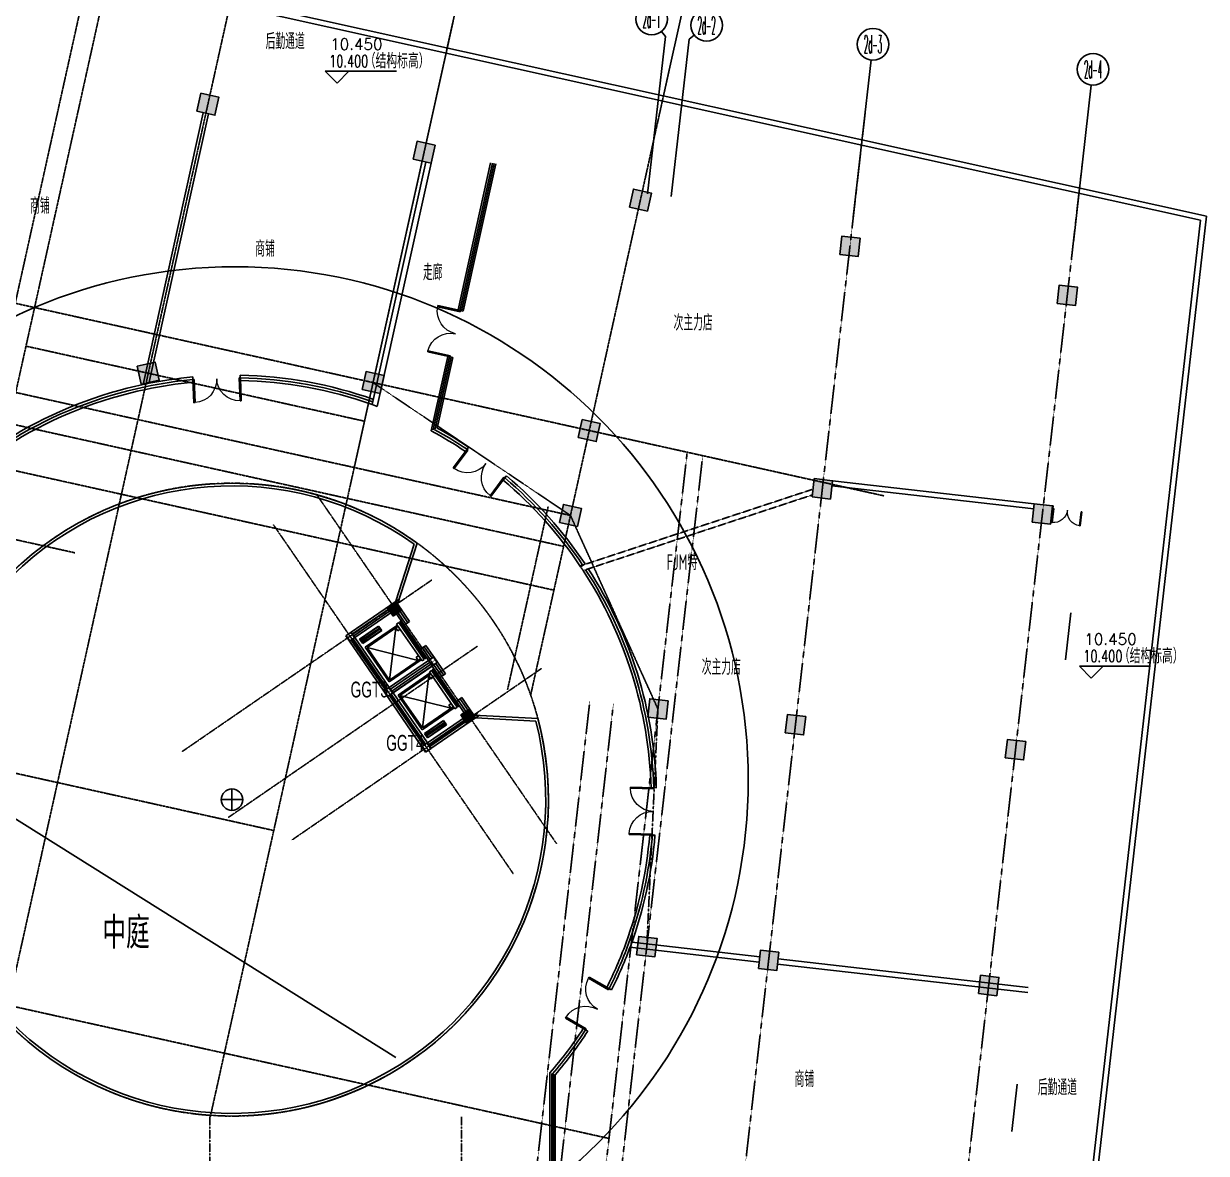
# Model space of a CAD drawing. Header units: metres. Extents: x -605703 to 859526, y 36355 to 746455.
# Drawn here: x -338070 to -293215, y 666634 to 709477 of the extents above; entities that cross this region are included whole.
import ezdxf
from ezdxf.enums import TextEntityAlignment as Align

# ---------------------------------------------------------------- set-up
doc = ezdxf.new("R2010")
doc.units = ezdxf.units.M
doc.linetypes.add('CENTER2', pattern=[2.541, 1.587, -0.318, 0.318, -0.318])
doc.linetypes.add('DASH', pattern=[0.35, 0.25, -0.1])
for name, color, linetype in [('11', 7, 'Continuous'), ('ACS-JZ', 1, 'Continuous'), ('AXIS', 3, 'Continuous'), ('AXIS_TEXT', 7, 'Continuous'), ('cci-line', 134, 'Continuous'), ('COLUMN', 2, 'Continuous'), ('COLUMN1', 2, 'Continuous'), ('DIM_ELEV', 3, 'Continuous'), ('DOTE', 251, 'CENTER2'), ('J-TEXT', 7, 'Continuous'), ('j-WINDOW_TEXT', 7, 'Continuous'), ('j-防火卷帘', 66, 'Continuous'), ('PUB_HATCH', 8, 'Continuous'), ('PUB_TEXT', 7, 'Continuous'), ('STAIR', 3, 'Continuous'), ('WALL', 2, 'Continuous'), ('WINDOW', 4, 'Continuous'), ('栏杆', 6, 'Continuous')]:
    doc.layers.add(name, color=color, linetype=linetype)
doc.styles.add('_TCH_AXIS', font='COMPLEX', dxfattribs={"bigfont": 'GBCBIG'})
doc.styles.add('_TCH_DIM', font='simplex_.ttf', dxfattribs={"bigfont": 'GBCBIG'})
doc.styles.add('COMPLEX', font='COMPLEX')
doc.styles.add('HZ', font='rs', dxfattribs={"width": 0.8, "bigfont": 'hztxt'})
doc.styles.add('mobin', font='ros.shx', dxfattribs={"width": 0.55, "bigfont": 'hzdf2.shx'})
doc.styles.add('探索者', font='tssdeng.shx', dxfattribs={"width": 0.65, "bigfont": 'tssdchn.shx'})

# ---------------------------------------------------------------- blocks, each defined once
blk = doc.blocks.new('M_S11NCU')
for points in [[(0.5, 0.5), (0.5, 0.3), (-0.5, 0.5), (0.04, 0.3)], [(-0.5, 0.5), (0.04, 0.3), (-0.5, 0.3)], [(0.04, 0.3), (0.04, -0.3), (-0.04, 0.3), (-0.04, -0.3)], [(0.5, -0.3), (0.5, -0.5), (0.04, -0.3), (-0.5, -0.5)], [(0.04, -0.3), (-0.5, -0.5), (-0.04, -0.3), (-0.5, -0.3)]]:
    blk.add_solid(points)
blk = doc.blocks.new('M3N5GN42')
at = {"layer": 'STAIR'}
for p, q in [((325, 2400), (325, 100)), ((1250, 2400), (325, 2400)), ((1250, 2317), (575, 2317)), ((1250, 2150), (1250, 2400)), ((3125, 2400), (2350, 2400)), ((2350, 2150), (2350, 2400)), ((2875, 2317), (2350, 2317)), ((2875, 2400), (2875, 100)), ((2875, 2400), (3650, 2400)), ((3125, 2400), (3125, 100)), ((3125, 2317), (3650, 2317)), ((3650, 2150), (3650, 2400)), ((4750, 2150), (4750, 2400)), ((4750, 2400), (5675, 2400)), ((4750, 2317), (5425, 2317)), ((5675, 2400), (5675, 100)), ((408, 2150), (408, 350)), ((492, 2150), (492, 350)), ((1250, 2233), (575, 2233)), ((2875, 2150), (575, 2150)), ((575, 2150), (575, 350)), ((1050, 2068), (1050, 2125)), ((2750, 2125), (1050, 2125)), ((2750, 2068), (1050, 2068)), ((1050, 1943), (1050, 2043)), ((2750, 2043), (1050, 2043)), ((2750, 1943), (1050, 1943)), ((2649, 515), (1150, 1838)), ((1150, 515), (2650, 1838)), ((1150, 1838), (1292, 1838)), ((1292, 1943), (1292, 1838)), ((2875, 2233), (2350, 2233)), ((2507, 1943), (2507, 1838)), ((2507, 1838), (2650, 1838)), ((2750, 2125), (2750, 2068)), ((2750, 1943), (2750, 2043)), ((2875, 2150), (2875, 350)), ((2958, 2150), (2958, 350)), ((2958, 2150), (2958, 350)), ((3042, 2150), (3042, 350)), ((3042, 2150), (3042, 350)), ((3125, 2233), (3650, 2233)), ((3125, 2150), (5425, 2150)), ((3125, 2150), (3125, 350)), ((3250, 2125), (3250, 2068)), ((3250, 2125), (4950, 2125)), ((3250, 2068), (4950, 2068)), ((3250, 1943), (3250, 2043)), ((3250, 2043), (4950, 2043)), ((3250, 1943), (4950, 1943)), ((4850, 515), (3350, 1838)), ((3493, 1838), (3350, 1838)), ((3351, 515), (4850, 1838)), ((3493, 1943), (3493, 1838)), ((4708, 1943), (4708, 1838)), ((4850, 1838), (4708, 1838)), ((4750, 2233), (5425, 2233)), ((4950, 2068), (4950, 2125)), ((4950, 1943), (4950, 2043)), ((5425, 2150), (5425, 350)), ((5508, 2150), (5508, 350)), ((5592, 2150), (5592, 350)), ((725, 465), (725, 1339)), ((725, 1339), (932, 1339)), ((740, 482), (740, 1322)), ((806, 1322), (740, 1322)), ((806, 1322), (806, 482)), ((851, 1322), (851, 482)), ((917, 1322), (851, 1322)), ((917, 482), (917, 1322)), ((932, 465), (932, 1339)), ((5068, 465), (5068, 1339)), ((5275, 1339), (5068, 1339)), ((5083, 482), (5083, 1322)), ((5083, 1322), (5149, 1322)), ((5149, 1322), (5149, 482)), ((5194, 1322), (5194, 482)), ((5194, 1322), (5260, 1322)), ((5260, 482), (5260, 1322)), ((5275, 465), (5275, 1339)), ((932, 465), (725, 465)), ((806, 482), (740, 482)), ((917, 482), (851, 482)), ((5068, 465), (5275, 465)), ((5083, 482), (5149, 482)), ((5194, 482), (5260, 482)), ((3125, 100), (325, 100)), ((2875, 350), (575, 350)), ((2875, 267), (575, 267)), ((2875, 183), (575, 183)), ((5675, 100), (2875, 100)), ((5425, 350), (3125, 350)), ((5425, 267), (3125, 267)), ((5425, 183), (3125, 183))]:
    blk.add_line(p, q, dxfattribs=at)
at = {"layer": 'WALL'}
for p, q in [((325, 2149), (325, 2399)), ((325, 2399), (575, 2399)), ((575, 2149), (575, 2399)), ((2875, 2150), (2875, 2400)), ((3125, 2400), (2875, 2400)), ((2875, 2149), (2875, 2399)), ((2875, 2399), (3125, 2399)), ((3125, 2150), (3125, 2400)), ((3125, 2149), (3125, 2399)), ((5425, 2150), (5425, 2400)), ((5675, 2400), (5425, 2400)), ((5675, 2150), (5675, 2400)), ((575, 2149), (325, 2149)), ((2875, 2150), (3125, 2150)), ((3125, 2149), (2875, 2149)), ((5425, 2150), (5675, 2150)), ((575, 350), (325, 350)), ((325, 100), (325, 350)), ((575, 100), (325, 100)), ((575, 350), (575, 100)), ((2875, 350), (2875, 100)), ((2875, 350), (3125, 350)), ((3125, 350), (2875, 350)), ((3125, 350), (2875, 350)), ((2875, 100), (2875, 350)), ((2875, 100), (3125, 100)), ((3125, 100), (2875, 100)), ((3125, 100), (3125, 350)), ((3125, 350), (3125, 100)), ((5425, 350), (5425, 100)), ((5425, 350), (5675, 350)), ((5675, 350), (5425, 350)), ((5425, 100), (5675, 100)), ((5675, 100), (5675, 350))]:
    blk.add_line(p, q, dxfattribs=at)
at = {"layer": 'WINDOW', "ltscale": 3}
for p, q in [((1100, 1943), (1100, 465)), ((1100, 1943), (1100, 465)), ((1150, 1943), (1150, 515)), ((1150, 1943), (1150, 515)), ((2650, 1943), (2650, 515)), ((2650, 1943), (2650, 515)), ((2700, 1943), (2700, 465)), ((2700, 1943), (2700, 465)), ((3300, 1943), (3300, 465)), ((3300, 1943), (3300, 465)), ((3350, 1943), (3350, 515)), ((3350, 1943), (3350, 515)), ((4850, 1943), (4850, 515)), ((4850, 1943), (4850, 515)), ((4900, 1943), (4900, 465)), ((4900, 1943), (4900, 465)), ((1100, 465), (2700, 465)), ((1100, 465), (2700, 465)), ((1150, 515), (2650, 515)), ((1150, 515), (2650, 515)), ((4900, 465), (3300, 465)), ((4900, 465), (3300, 465)), ((4850, 515), (3350, 515)), ((4850, 515), (3350, 515))]:
    blk.add_line(p, q, dxfattribs=at)
at = {"layer": 'COLUMN1', "xscale": -250, "yscale": 250, "zscale": 250, "rotation": 180}
for p in [(450, 2275), (3000, 2275), (3000, 2275), (5550, 2275), (450, 225), (3000, 225), (3000, 225), (5550, 225)]:
    blk.add_blockref('M_S11NCU', p, dxfattribs=at)
blk = doc.blocks.new('_AXISO')
blk.add_circle((0, 0), 0.5)
at = {"layer": 'AXIS_TEXT', "style": 'COMPLEX', "width": 1.041667}
blk.add_attdef('A', text='', height=0.56, dxfattribs=at).set_placement((-0.25, -0.28), (0.25, -0.28), align=Align.FIT)
blk = doc.blocks.new('$DorLib2D$00000002')
at = {"color": 0}
for p, q in [((-0.5, 0), (-0.5, 0.4875)), ((-0.475, 0.4875), (-0.5, 0.4875)), ((-0.475, 0), (-0.475, 0.4875)), ((0.475, 0), (0.475, 0.4875)), ((0.475, 0.4875), (0.5, 0.4875)), ((0.5, 0), (0.5, 0.4875)), ((-0.5, 0), (-0.475, 0)), ((0.5, 0), (0.475, 0))]:
    blk.add_line(p, q, dxfattribs=at)
at = {"color": 0, "lineweight": 13}
for centre, start, end in [((-0.4875, 0), 0, 88.53072), ((0.4875, 0), 91.46928, 180)]:
    blk.add_arc(centre, 0.4875, start, end, dxfattribs=at)
blk = doc.blocks.new('_FZH')
blk.add_lwpolyline([(-0.5, -0.5), (0.5, -0.5), (0.5, 0.5), (-0.5, 0.5)], close=True)
at = {"layer": 'PUB_HATCH'}
blk.add_solid([(-0.5, -0.5), (0.5, -0.5), (-0.5, 0.5), (0.5, 0.5)], dxfattribs=at)

msp = doc.modelspace()

# ---------------------------------------------------------------- linework, layer by layer
at = {"ltscale": 4, "extrusion": (-1.1827e-23, -1.32164e-09, 1), "elevation": 0}
msp.add_lwpolyline([(-323959, 670269), (-339343, 679917), (-340476, 685996)], dxfattribs=at)
at = {"layer": '11', "ltscale": 4, "extrusion": (-1.1827e-23, -1.32164e-09, 1)}
for p, q in [((-330169, 680457, 0), (-330169, 679640, 0)), ((-330577, 680048, 0), (-329760, 680048, 0))]:
    msp.add_line(p, q, dxfattribs=at)
msp.add_circle((-330169, 680048, 0), 408, dxfattribs=at)
at = {"layer": 'ACS-JZ', "ltscale": 4, "extrusion": (-1.1827e-23, -1.32164e-09, 1)}
msp.add_circle((-330056, 680790, 0), 19466, dxfattribs=at)
at = {"layer": 'AXIS', "extrusion": (-1.1827e-23, -1.32164e-09, 1)}
for p, q in [((-322017, 708505, 0), (-320718, 714363, 0)), ((-313816, 706687, 0), (-312517, 712545, 0)), ((-313881, 709184, 0), (-313726, 708989, 0)), ((-314405, 703028, 0), (-313726, 708989, 0)), ((-313511, 702926, 0), (-312832, 708887, 0)), ((-312637, 709042, 0), (-312832, 708887, 0)), ((-306606, 702139, 0), (-305926, 708101, 0)), ((-298260, 701188, 0), (-297580, 707150, 0))]:
    msp.add_line(p, q, dxfattribs=at)
at = {"layer": 'cci-line', "ltscale": 4, "extrusion": (4.61235e-06, -7.4142e-07, 1)}
for p, q in [((-298554, 685348, 0), (-298351, 687136, 0)), ((-300592, 667465, 0), (-300388, 669253, 0))]:
    msp.add_line(p, q, dxfattribs=at)
at = {"layer": 'DIM_ELEV', "extrusion": (-1.1827e-23, -1.32164e-09, 1)}
for p, q in [((-326183, 707224, 0), (-326633, 707674, 0)), ((-326633, 707674, 0), (-323933, 707674, 0)), ((-326183, 707224, 0), (-325733, 707674, 0)), ((-297582, 684661, 0), (-298032, 685111, 0)), ((-298032, 685111, 0), (-295332, 685111, 0)), ((-297582, 684661, 0), (-297132, 685111, 0))]:
    msp.add_line(p, q, dxfattribs=at)
at = {"layer": 'DOTE', "extrusion": (-1.1827e-23, -1.32164e-09, 1)}
for p, q in [((-305429, 691567, 0), (-469548, 727950, 0)), ((-336123, 689409, 0), (-468077, 718661, 0)), ((-345194, 668177, 0), (-335354, 712567, 0)), ((-344462, 668015, 0), (-334621, 712405, 0)), ((-339409, 668859, 0), (-329984, 711377, 0)), ((-328584, 678878, 0), (-466551, 709463, 0)), ((-330993, 668015, 0), (-321783, 709559, 0)), ((-325500, 692790, 0), (-321783, 709559, 0)), ((-318837, 684034, 0), (-313582, 707741, 0)), ((-313055, 645526, 0), (-306155, 706094, 0)), ((-304709, 644575, 0), (-297909, 704266, 0)), ((-317332, 690826, 0), (-373104, 703189, 0)), ((-317592, 689654, 0), (-373363, 702018, 0)), ((-315870, 667199, 0), (-465168, 700296, 0)), ((-317960, 687994, 0), (-373731, 700358, 0)), ((-325143, 694401, 0), (-337982, 697247, 0)), ((-317332, 690826, 0), (-324819, 695865, 0)), ((-318271, 646120, 0), (-312912, 693162, 0)), ((-317675, 646052, 0), (-312316, 693094, 0)), ((-317862, 678384, 0), (-326951, 691608, 0)), ((-319716, 684229, 0), (-318178, 691167, 0)), ((-314015, 683485, 0), (-317332, 690826, 0)), ((-319510, 677251, 0), (-328599, 690475, 0)), ((-332048, 681879, 0), (-322587, 688381, 0)), ((-330320, 679365, 0), (-320860, 685867, 0)), ((-327901, 678514, 0), (-318441, 685016, 0)), ((-320855, 646415, 0), (-316598, 683779, 0)), ((-319960, 646313, 0), (-315704, 683677, 0)), ((-314015, 683485, 0), (-314437, 674477, 0)), ((-331009, 610233, 0), (-331009, 668015, 0)), ((-321459, 610233, 0), (-321459, 668015, 0))]:
    msp.add_line(p, q, dxfattribs=at)
msp.add_circle((-330169, 680048, 0), 12000, dxfattribs=at)
at = {"layer": 'j-防火卷帘', "linetype": 'DASH', "extrusion": (-1.1827e-23, -1.32164e-09, 1)}
for p, q in [((-316968, 688911, 0), (-308177, 691809, 0)), ((-316853, 688738, 0), (-308158, 691605, 0)), ((-316968, 688911, 0), (-316853, 688738, 0))]:
    msp.add_line(p, q, dxfattribs=at)
at = {"layer": 'WALL', "extrusion": (-1.1827e-23, -1.32164e-09, 1)}
for p, q in [((-333541, 695791, 0), (-331256, 706101, 0)), ((-333327, 695836, 0), (-331061, 706058, 0)), ((-324850, 695032, 0), (-322811, 704229, 0)), ((-324660, 694964, 0), (-322616, 704186, 0)), ((-324850, 695032, 0), (-324660, 694964, 0)), ((-307392, 692143, 0), (-299742, 691271, 0)), ((-307415, 691944, 0), (-299764, 691073, 0)), ((-299069, 690993, 0), (-299044, 690991, 0)), ((-299021, 691189, 0), (-299046, 691192, 0)), ((-299044, 690991, 0), (-299021, 691189, 0)), ((-315003, 674642, 0), (-310153, 674090, 0)), ((-315074, 674449, 0), (-310176, 673891, 0)), ((-309480, 673812, 0), (-299992, 672731, 0)), ((-309458, 674010, 0), (-299969, 672929, 0))]:
    msp.add_line(p, q, dxfattribs=at)
at = {"layer": 'WINDOW', "extrusion": (-1.1827e-23, -1.32164e-09, 1)}
for p, q in [((-320360, 704198, 0), (-321597, 698618, 0)), ((-321532, 698603, 0), (-320294, 704183, 0)), ((-321466, 698589, 0), (-320229, 704169, 0)), ((-321401, 698574, 0), (-320164, 704155, 0)), ((-321597, 698618, 0), (-321401, 698574, 0)), ((-321986, 696860, 0), (-322612, 694038, 0)), ((-322536, 694073, 0), (-321921, 696846, 0)), ((-322460, 694107, 0), (-321856, 696831, 0)), ((-322384, 694141, 0), (-321791, 696817, 0)), ((-321791, 696817, 0), (-321986, 696860, 0)), ((-329854, 696145, 0), (-329846, 695945, 0)), ((-331645, 695880, 0), (-331652, 696080, 0)), ((-321314, 693255, 0), (-321193, 693415, 0)), ((-319757, 692329, 0), (-319878, 692169, 0)), ((-316945, 688877, 0), (-316779, 688988, 0)), ((-314275, 680503, 0), (-314075, 680497, 0)), ((-314125, 678698, 0), (-314326, 678703, 0)), ((-315951, 672930, 0), (-315777, 672831, 0)), ((-316673, 671269, 0), (-316847, 671369, 0)), ((-318109, 656628, 0), (-318109, 669686, 0)), ((-318043, 656620, 0), (-318043, 669661, 0)), ((-317976, 656613, 0), (-317976, 669636, 0)), ((-317909, 656605, 0), (-317909, 669612, 0))]:
    msp.add_line(p, q, dxfattribs=at)
for radius, start, end in [(16100, 70.544, 88.8789), (16100, 101.8627, 140.1376), (16000, 101.8627, 140.3553), (16100, 95.288, 101.8627), (16000, 95.308, 101.8627), (15900, 95.3283, 101.8627), (16000, 70.5003, 88.8588), (15900, 70.4561, 88.8385), (15900, 101.8627, 140.5752), (15900, 56.1591, 61.623), (16000, 56.1388, 61.3523), (16100, 56.1187, 61.0847), (15900, 33.7297, 49.6693), (16000, 33.7297, 49.6896), (16100, 33.7297, 49.7096), (15900, 1.6367, 33.1291), (16000, 1.6164, 33.0339), (16100, 1.5964, 32.94), (15900, 339.9271, 355.1469), (16000, 339.9271, 355.1672), (16100, 339.9271, 355.1873), (15900, 333.4045, 339.9271), (16000, 333.3842, 339.9271), (16100, 333.3642, 339.9271), (15900, 319.3268, 326.9147), (16000, 319.4598, 326.935), (16100, 319.5914, 326.9551)]:
    msp.add_arc((-330169, 680048, 0), radius, start, end, dxfattribs=at)
at = {"layer": '栏杆', "ltscale": 1.5, "extrusion": (-1.1827e-23, -1.32164e-09, 1)}
for p, q in [((-471448, 741686, 0), (-293215, 702175, 0)), ((-293435, 702019, 0), (-471414, 741474, 0)), ((-298856, 654434, 0), (-293435, 702019, 0)), ((-298679, 654213, 0), (-293215, 702175, 0)), ((-323955, 687575, 0), (-323258, 689736, 0)), ((-323887, 687460, 0), (-323140, 689775, 0)), ((-323959, 687564, 0), (-323828, 687654, 0)), ((-323903, 687481, 0), (-323772, 687571, 0)), ((-320998, 683257, 0), (-318570, 683124, 0)), ((-320986, 683237, 0), (-320855, 683327, 0)), ((-320929, 683155, 0), (-320798, 683245, 0)), ((-320916, 683153, 0), (-318648, 683029, 0))]:
    msp.add_line(p, q, dxfattribs=at)
for radius, start, end in [(12000, 54.149, 14.8523), (11900, 54.4986, 14.5028)]:
    msp.add_arc((-330169, 680048, 0), radius, start, end, dxfattribs=at)

# ---------------------------------------------------------------- block references
at = {"layer": 'AXIS', "extrusion": (-1.1827e-23, -1.32164e-09, 1)}
ref = msp.add_blockref('_AXISO', (-314254, 709653, 0), dxfattribs=dict(at, xscale=1200, yscale=1200, zscale=1200))
ref.add_attrib('A', '2d-1', dxfattribs={"layer": 'AXIS_TEXT', "ltscale": 4, "extrusion": (-1.1827e-23, -1.32164e-09, 1), "height": 678.8, "style": '_TCH_AXIS', "width": 0.276316}).set_placement((-314594, 709314, 0), (-313915, 709314, 0), align=Align.FIT)
ref = msp.add_blockref('_AXISO', (-312168, 709416, 0), dxfattribs=dict(at, xscale=1200, yscale=1200, zscale=1200))
ref.add_attrib('A', '2d-2', dxfattribs={"layer": 'AXIS_TEXT', "ltscale": 4, "extrusion": (-1.1827e-23, -1.32164e-09, 1), "height": 678.8, "style": '_TCH_AXIS', "width": 0.259259}).set_placement((-312507, 709076, 0), (-311828, 709076, 0), align=Align.FIT)
ref = msp.add_blockref('_AXISO', (-305859, 708697, 0), dxfattribs=dict(at, xscale=1200, yscale=1200, zscale=1200))
ref.add_attrib('A', '2d-3', dxfattribs={"layer": 'AXIS_TEXT', "ltscale": 4, "extrusion": (-1.1827e-23, -1.32164e-09, 1), "height": 678.8, "style": '_TCH_AXIS', "width": 0.259259}).set_placement((-306198, 708357, 0), (-305519, 708357, 0), align=Align.FIT)
ref = msp.add_blockref('_AXISO', (-297512, 707746, 0), dxfattribs=dict(at, xscale=1200, yscale=1200, zscale=1200))
ref.add_attrib('A', '2d-4', dxfattribs={"layer": 'AXIS_TEXT', "ltscale": 4, "extrusion": (-1.1827e-23, -1.32164e-09, 1), "height": 678.8, "style": '_TCH_AXIS', "width": 0.253012}).set_placement((-297852, 707407, 0), (-297173, 707407, 0), align=Align.FIT)
at = {"layer": 'COLUMN', "extrusion": (-1.1827e-23, -1.32164e-09, 1)}
for p, xscale, yscale, zscale, rotation in [((-331082, 706421, 0), 700.0000000000416, 700, 699.999999999928, 347.5006742851749), ((-322882, 704603, 0), 699.9999999999409, 700, 699.999999999928, 347.5006742852121), ((-314681, 702785, 0), 699.999999999587, 700.0000000004657, 700.0000000004834, 347.5006742851666), ((-306732, 701029, 0), 700.0000000004007, 700, 699.9999999998803, 353.5006742851186), ((-298489, 699174, 0), 700.0000000002954, 700, 699.9999999998803, 353.5006742851943), ((-333344, 696219, 0), 700.0000000001147, 700, 699.9999999998248, 12.50067428524816), ((-324819, 695865, 0), 699.9999999999409, 700, 699.999999999928, 347.5006742852121), ((-316618, 694047, 0), 700.0000000000416, 700.0000000004657, 700.0000000003826, 347.5006742851749), ((-307779, 691835, 0), 699.999999999938, 700.0000000004657, 700.0000000003956, 353.5006742851143), ((-317332, 690826, 0), 700.0000000000416, 700.0000000004657, 700.0000000003826, 347.5006742851749), ((-299433, 690884, 0), 699.999999999938, 700, 699.9999999999329, 353.5006742851143), ((-324010, 687286, 0), 400.0000000766187, 399.9999999250285, 399.9999999249758, 34.50067511070027), ((-314015, 683485, 0), 699.9999999994227, 700, 699.9999999998803, 353.5006742851479), ((-321207, 683207, 0), 400.0000000766187, 399.9999999250285, 399.9999999249758, 34.50067511070027), ((-308798, 682890, 0), 699.9999999994227, 700, 699.9999999998803, 353.5006742851479), ((-300452, 681940, 0), 699.999999999938, 700.0000000004657, 700.0000000003956, 353.5006742851143), ((-314437, 674477, 0), 699.9999999999908, 700.0000000004657, 700.0000000003956, 353.5006742850765), ((-309817, 673951, 0), 699.9999999999908, 700.0000000004657, 700.0000000003956, 353.5006742850765), ((-301471, 673000, 0), 699.999999999938, 700, 699.9999999999329, 353.5006742851143)]:
    msp.add_blockref('_FZH', p, dxfattribs=dict(at, xscale=xscale, yscale=yscale, zscale=zscale, rotation=rotation))
at = {"layer": 'STAIR', "extrusion": (-1.1827e-23, -1.32164e-09, 1), "xscale": -1, "rotation": 304.5006751357896}
msp.add_blockref('M3N5GN42', (-322722, 681528, 0), dxfattribs=at)
at = {"layer": 'WINDOW', "extrusion": (-1.1827e-23, -1.32164e-09, 1)}
for p, xscale, yscale, zscale, rotation in [((-321694, 697717, 0), -1800.000000000174, 1800, -1800, 77.50067511091498), ((-330749, 696013, 0), -1800.00000000001, 1800, -1800, 182.0834234967695), ((-320536, 692792, 0), -1800.000000000056, 1800, -1800, 142.9141828488324), ((-298486, 691028, 0), 1100.000000000012, -1100, 1100, 353.5006742851219), ((-314200, 679600, 0), -1800.000000000142, 1800, -1800, 88.3918169896616), ((-316312, 672100, 0), -1799.999999999949, 1800, -1800, 60.15963710993852)]:
    msp.add_blockref('$DorLib2D$00000002', p, dxfattribs=dict(at, xscale=xscale, yscale=yscale, zscale=zscale, rotation=rotation))

# ---------------------------------------------------------------- texts
at = {"layer": 'J-TEXT', "extrusion": (-1.1827e-23, -1.32164e-09, 1), "style": 'mobin', "width": 0.65}
for s, p in [('后勤通道', (-328893, 708508, 0)), ('商铺', (-337825, 702269, 0)), ('商铺', (-329287, 700641, 0)), ('走廊', (-322927, 699746, 0)), ('次主力店', (-313420, 697839, 0)), ('次主力店', (-312352, 684780, 0)), ('GGT3', (-325671, 683924, 0)), ('GGT4', (-324318, 681903, 0)), ('商铺', (-308832, 669151, 0)), ('后勤通道', (-299604, 668837, 0))]:
    msp.add_text(s, height=600, dxfattribs=at).set_placement(p)
at = {"layer": 'j-WINDOW_TEXT', "color": 150, "extrusion": (-1.1827e-23, -1.32164e-09, 1), "style": '探索者', "width": 0.6}
msp.add_text('FJM特', height=600, dxfattribs=at).set_placement((-313686, 688755, 0))
at = {"layer": 'PUB_TEXT', "extrusion": (-1.1827e-23, -1.32164e-09, 1), "style": '_TCH_DIM'}
for p in [(-326445, 708487, 0), (-297844, 685924, 0)]:
    msp.add_text('10.450', height=421.4, dxfattribs=at).set_placement(p)
at = {"layer": 'PUB_TEXT', "extrusion": (-1.1827e-23, -1.32164e-09, 1)}
for s, height, style, width, p in [('10.400', 446.2, '_TCH_DIM', 0.705882, (-326484, 707833, 0)), ('（结构标高）', 500, '_TCH_DIM', 0.6, (-325134, 707833, 0)), ('（结构标高）', 500, '_TCH_DIM', 0.6, (-296532, 685269, 0)), ('10.400', 446.2, '_TCH_DIM', 0.705882, (-297882, 685269, 0)), ('中庭', 1200, 'HZ', 0.75, (-335088, 674397, 0))]:
    msp.add_text(s, height=height, dxfattribs=dict(at, style=style, width=width)).set_placement(p)

doc.saveas('drawing.dxf')
